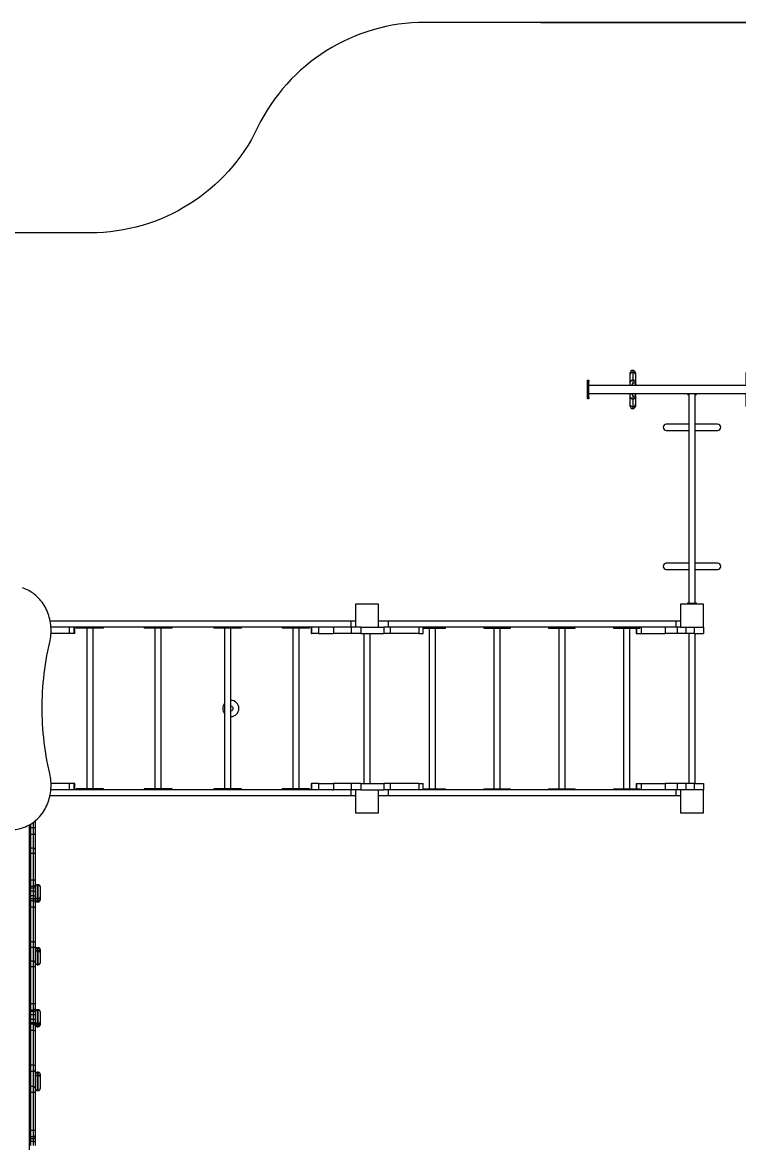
# Model space of a CAD drawing. Header units: millimetres. Extents: x -5586 to 6141, y -6299 to 6900.
# Drawn here: x 275 to 3360, y 2072 to 6900 of the extents above; entities that cross this region are included whole.
import ezdxf

# ---------------------------------------------------------------- set-up
doc = ezdxf.new("R2010")
doc.units = ezdxf.units.MM
for name, color, linetype in [('DIKOM_ЗОНА', 80, 'Continuous'), ('DIKOM_ОБЪЕКТ', 7, 'Continuous'), ('DIKOM_РАЗМЕР_ЗОНА', 7, 'Continuous'), ('DIKOM_РАЗМЕР_ОБЪЕКТА', 7, 'Continuous')]:
    doc.layers.add(name, color=color, linetype=linetype)
doc.styles.add('style1', font='arial.ttf', dxfattribs={"width": 0.8})
doc.dimstyles.new('1-50', dxfattribs={"dimtxt": 300, "dimasz": 200, "dimexe": 100, "dimexo": 0, "dimgap": 100, "dimtad": 1, "dimtxsty": 'style1', "dimcen": 200, "dimclrd": 7, "dimclre": 7, "dimclrt": 7, "dimadec": 1, "dimazin": 2, "dimtfac": 1, "dimtmove": 0, "dimatfit": 2, "dimfxl": 0, "dimlwd": 25, "dimlwe": 18, "dimarcsym": 0})

# ---------------------------------------------------------------- blocks, each defined once
blk = doc.blocks.new('A$C562a26a0')
at = {"color": 7, "linetype": 'Continuous', "lineweight": 15}
for p, q in [((184, 146.8), (184, 154)), ((184, 113.3), (184, 146.8)), ((195, 165), (195, 156.8)), ((195, 156.8), (195, 123.3)), ((206, 154), (206, 146.8)), ((206, 146.8), (206, 113.3)), ((684, 146.8), (684, 154)), ((684, 113.3), (684, 146.8)), ((695, 165), (695, 156.8)), ((695, 156.8), (695, 123.3)), ((706, 154), (706, 146.8)), ((706, 146.8), (706, 113.3)), ((0, 122.5), (6, 122.5)), ((0, 117.5), (0, 122.5)), ((6, 117.5), (0, 117.5)), ((0, 47.5), (0, 117.5)), ((6, 122.5), (6, 117.5)), ((6, 47.5), (6, 117.5)), ((894, 99.3), (6, 99.3)), ((184, 99.3), (184, 113.3)), ((191.6, 101.5), (189.4, 101.5)), ((189.4, 101.5), (189.4, 99.3)), ((191.6, 101.5), (191.6, 99.3)), ((192, 102.5), (196, 102.5)), ((192, 99.3), (192, 102.5)), ((195, 123.3), (195, 108.7)), ((196, 99.3), (196, 102.5)), ((204, 102.5), (208, 102.5)), ((204, 99.3), (204, 102.5)), ((206, 113.3), (206, 107.8)), ((208, 99.3), (208, 102.5)), ((210.6, 101.5), (208.4, 101.5)), ((208.4, 101.5), (208.4, 99.3)), ((210.6, 101.5), (210.6, 99.3)), ((684, 99.3), (684, 113.3)), ((691.6, 101.5), (689.4, 101.5)), ((689.4, 101.5), (689.4, 99.3)), ((691.6, 101.5), (691.6, 99.3)), ((692, 102.5), (696, 102.5)), ((692, 99.3), (692, 102.5)), ((695, 123.3), (695, 108.7)), ((696, 99.3), (696, 102.5)), ((704, 102.5), (708, 102.5)), ((704, 99.3), (704, 102.5)), ((706, 113.3), (706, 107.8)), ((708, 99.3), (708, 102.5)), ((710.6, 101.5), (708.4, 101.5)), ((708.4, 101.5), (708.4, 99.3)), ((710.6, 101.5), (710.6, 99.3)), ((894, 122.5), (900, 122.5)), ((894, 117.5), (894, 122.5)), ((900, 117.5), (894, 117.5)), ((894, 47.5), (894, 117.5)), ((900, 122.5), (900, 117.5)), ((900, 47.5), (900, 117.5)), ((6, 65.8), (894, 65.8)), ((184, 51.7), (184, 65.8)), ((184, 18.2), (184, 51.7)), ((189.4, 65.8), (189.4, 63.5)), ((189.4, 63.5), (191.6, 63.5)), ((191.6, 65.8), (191.6, 63.5)), ((192, 62.5), (192, 65.8)), ((192, 62.5), (196, 62.5)), ((195, 56.3), (195, 41.7)), ((196, 62.5), (196, 65.8)), ((204, 62.5), (204, 65.8)), ((204, 62.5), (208, 62.5)), ((206, 57.2), (206, 51.7)), ((206, 51.7), (206, 18.2)), ((208, 62.5), (208, 65.8)), ((208.4, 65.8), (208.4, 63.5)), ((208.4, 63.5), (210.6, 63.5)), ((210.6, 65.8), (210.6, 63.5)), ((684, 51.7), (684, 65.8)), ((684, 18.2), (684, 51.7)), ((689.4, 65.8), (689.4, 63.5)), ((689.4, 63.5), (691.6, 63.5)), ((691.6, 65.8), (691.6, 63.5)), ((692, 62.5), (692, 65.8)), ((692, 62.5), (696, 62.5)), ((695, 56.3), (695, 41.7)), ((696, 62.5), (696, 65.8)), ((704, 62.5), (704, 65.8)), ((704, 62.5), (708, 62.5)), ((706, 57.2), (706, 51.7)), ((706, 51.7), (706, 18.2)), ((708, 62.5), (708, 65.8)), ((708.4, 65.8), (708.4, 63.5)), ((708.4, 63.5), (710.6, 63.5)), ((710.6, 65.8), (710.6, 63.5)), ((0, 47.5), (6, 47.5)), ((0, 42.5), (0, 47.5)), ((6, 42.5), (0, 42.5)), ((6, 47.5), (6, 42.5)), ((184, 11), (184, 18.2)), ((195, 41.7), (195, 8.2)), ((195, 8.2), (195, 0)), ((206, 18.2), (206, 11)), ((684, 11), (684, 18.2)), ((695, 41.7), (695, 8.2)), ((695, 8.2), (695, 0)), ((706, 18.2), (706, 11)), ((894, 47.5), (900, 47.5)), ((894, 42.5), (894, 47.5)), ((900, 42.5), (894, 42.5)), ((900, 47.5), (900, 42.5))]:
    blk.add_line(p, q, dxfattribs=at)
at = {"color": 7, "linetype": 'Continuous', "lineweight": 15, "flags": 128}
for points in [[(191.9, 99.3), (191.8, 99.8), (191.6, 101.4)], [(208.4, 101.4), (208.2, 99.8), (208.1, 99.3)], [(691.9, 99.3), (691.8, 99.8), (691.6, 101.4)], [(708.4, 101.4), (708.2, 99.8), (708.1, 99.3)], [(191.6, 63.6), (191.8, 65.2), (191.9, 65.8)], [(208.1, 65.8), (208.2, 65.2), (208.4, 63.6)], [(691.6, 63.6), (691.8, 65.2), (691.9, 65.8)], [(708.1, 65.8), (708.2, 65.2), (708.4, 63.6)]]:
    blk.add_lwpolyline(points, dxfattribs=at)
at = {"color": 7, "linetype": 'Continuous', "lineweight": 15}
for centre, radius, start, end in [((195, 154), 11, 90, 180), ((195, 154), 11, 0, 90), ((695, 154), 11, 90, 180), ((695, 154), 11, 0, 90), ((194.5, 112.8), 10.5, 87.3247, 177.0478), ((200, 88.1), 17.5, 116.889, 140.2409), ((200, 102.5), 8, 0, 180), ((195.5, 112.8), 10.5, 2.9521, 92.6753), ((200, 88.1), 17.5, 39.7591, 63.111), ((694.5, 112.8), 10.5, 87.3247, 177.0478), ((700, 88.1), 17.5, 116.889, 140.2409), ((700, 102.5), 8, 0, 180), ((695.5, 112.8), 10.5, 2.9522, 92.6753), ((700, 88.1), 17.5, 39.7591, 63.111), ((194.5, 52.2), 10.5, 182.9522, 272.6753), ((200, 62.5), 8, 180, 0), ((195.5, 52.2), 10.5, 267.3247, 357.0479), ((694.5, 52.2), 10.5, 182.9522, 272.6754), ((700, 62.5), 8, 180, 0), ((695.5, 52.2), 10.5, 267.3247, 357.0478), ((195, 11), 11, 180, 270), ((195, 11), 11, 270, 0), ((695, 11), 11, 180, 270), ((695, 11), 11, 270, 0)]:
    blk.add_arc(centre, radius, start, end, dxfattribs=at)
for points, knots in [([(195, 156.8), (193.8, 156.7), (191.3, 156.4), (188, 154.7), (185.5, 152.2), (184.2, 149.5), (184, 147.6), (184, 146.9), (184, 146.8)], [0, 0, 0, 0, 0.214676, 0.429349, 0.644027, 0.858709, 0.990153, 1, 1, 1, 1]), ([(195, 156.8), (196.2, 156.7), (198.7, 156.4), (202, 154.7), (204.5, 152.2), (205.8, 149.5), (206, 147.6), (206, 146.9), (206, 146.8)], [0, 0, 0, 0, 0.214674, 0.429349, 0.644027, 0.858709, 0.990153, 1, 1, 1, 1]), ([(695, 156.8), (693.8, 156.7), (691.3, 156.4), (688, 154.7), (685.5, 152.2), (684.2, 149.5), (684, 147.6), (684, 146.9), (684, 146.8)], [0, 0, 0, 0, 0.214675, 0.429349, 0.644027, 0.858709, 0.990153, 1, 1, 1, 1]), ([(695, 156.8), (696.2, 156.7), (698.7, 156.4), (702, 154.7), (704.5, 152.2), (705.8, 149.5), (706, 147.6), (706, 146.9), (706, 146.8)], [0, 0, 0, 0, 0.214674, 0.429349, 0.644027, 0.858709, 0.990153, 1, 1, 1, 1]), ([(195, 8.2), (193.8, 8.3), (191.3, 8.6), (188, 10.3), (185.5, 12.8), (184.2, 15.5), (184, 17.4), (184, 18.1), (184, 18.2)], [0, 0, 0, 0, 0.214676, 0.429349, 0.644027, 0.858709, 0.990153, 1, 1, 1, 1]), ([(195, 8.2), (196.2, 8.3), (198.7, 8.6), (202, 10.3), (204.5, 12.8), (205.8, 15.5), (206, 17.4), (206, 18.1), (206, 18.2)], [0, 0, 0, 0, 0.214674, 0.429349, 0.644027, 0.858709, 0.990153, 1, 1, 1, 1]), ([(695, 8.2), (693.8, 8.3), (691.3, 8.6), (688, 10.3), (685.5, 12.8), (684.2, 15.5), (684, 17.4), (684, 18.1), (684, 18.2)], [0, 0, 0, 0, 0.214675, 0.429349, 0.644027, 0.858709, 0.990153, 1, 1, 1, 1]), ([(695, 8.2), (696.2, 8.3), (698.7, 8.6), (702, 10.3), (704.5, 12.8), (705.8, 15.5), (706, 17.4), (706, 18.1), (706, 18.2)], [0, 0, 0, 0, 0.214674, 0.429349, 0.644027, 0.858709, 0.990153, 1, 1, 1, 1])]:
    blk.add_open_spline(points, degree=3, knots=knots, dxfattribs=at)
blk = doc.blocks.new('*D11')
at = {"layer": 'Defpoints', "color": 0, "transparency": 16777216}
for p in [(3404.2, 5400.3), (172.9, -3239), (4643.4, -3239)]:
    blk.add_point(p, dxfattribs=at)
at = {"layer": 'DIKOM_РАЗМЕР_ОБЪЕКТА', "color": 7, "lineweight": 18, "transparency": 16777216}
for p, q in [((3404.2, 5400.3), (4743.4, 5400.3)), ((172.9, -3239), (4743.4, -3239))]:
    blk.add_line(p, q, dxfattribs=at)
at = {"layer": 'DIKOM_РАЗМЕР_ОБЪЕКТА', "color": 7, "lineweight": 25, "transparency": 16777216}
blk.add_line((4643.4, 5200.3), (4643.4, -3039), dxfattribs=at)
at = {"layer": 'DIKOM_РАЗМЕР_ОБЪЕКТА', "color": 7, "transparency": 16777216}
for points in [[(4610.1, 5200.3), (4676.7, 5200.3), (4643.4, 5400.3)], [(4610.1, -3039), (4676.7, -3039), (4643.4, -3239)]]:
    blk.add_solid(points, dxfattribs=at)
at = {"layer": 'DIKOM_РАЗМЕР_ОБЪЕКТА', "color": 7, "transparency": 16777216, "insert": (4390.2, 1623.5), "char_height": 300, "attachment_point": 5, "rotation": 90, "style": 'style1'}
blk.add_mtext('8700', dxfattribs=at)
blk = doc.blocks.new('*D12')
at = {"layer": 'Defpoints', "color": 0, "transparency": 16777216}
for p in [(2508.4, 6900.3), (86.4, -5236.5), (6041.4, -5236.5)]:
    blk.add_point(p, dxfattribs=at)
at = {"layer": 'DIKOM_РАЗМЕР_ЗОНА', "color": 7, "lineweight": 18, "transparency": 16777216}
for p, q in [((2508.4, 6900.3), (6141.4, 6900.3)), ((86.4, -5236.5), (6141.4, -5236.5))]:
    blk.add_line(p, q, dxfattribs=at)
at = {"layer": 'DIKOM_РАЗМЕР_ЗОНА', "color": 7, "lineweight": 25, "transparency": 16777216}
blk.add_line((6041.4, 6700.3), (6041.4, -5036.5), dxfattribs=at)
at = {"layer": 'DIKOM_РАЗМЕР_ЗОНА', "color": 7, "transparency": 16777216}
for points in [[(6008.1, 6700.3), (6074.7, 6700.3), (6041.4, 6900.3)], [(6008.1, -5036.5), (6074.7, -5036.5), (6041.4, -5236.5)]]:
    blk.add_solid(points, dxfattribs=at)
at = {"layer": 'DIKOM_РАЗМЕР_ЗОНА', "color": 7, "transparency": 16777216, "insert": (5788.2, 1525.5), "char_height": 300, "attachment_point": 5, "rotation": 90, "style": 'style1'}
blk.add_mtext('12200', dxfattribs=at)

msp = doc.modelspace()

# ---------------------------------------------------------------- linework, layer by layer
at = {"layer": 'DIKOM_ЗОНА', "color": 3, "lineweight": 15}
msp.add_lwpolyline([(-1507.606, 5725.772, 0.34748689), (-3014.765, 4635.28, -0.30132962), (-4271.877, 3555.045, 0.37819668), (-5585.587, 2066.658), (-5585.587, -2578.283, 0.41421356), (-4085.587, -4078.283), (-2773.81, -4078.283, -0.29199281), (-1866.695, -4657.4, 0.29199281), (-959.58, -5236.518), (868.19, -5236.518, 0.29199281), (1775.305, -4657.4, -0.29199281), (2682.42, -4078.283), (3832.576, -4078.283, 0.41421356), (5332.576, -2578.283), (5332.576, 1562.912, 0.1282909), (5205.137, 2051.417, -0.1282909), (5103.186, 2442.221), (5103.186, 5900.261, 0.41421356), (4103.186, 6900.261), (2009.186, 6900.261, 0.28831885), (1288.124, 6446.773, -0.28831885), (567.062, 5993.284), (-630.734, 5993.284, 0.15292803), (-1201.147, 5814.641, -0.16382398)], format="xyb", close=True, dxfattribs=at)
at = {"layer": 'DIKOM_ОБЪЕКТ', "color": 7, "linetype": 'Continuous', "lineweight": 15}
for p, q in [((3139.186, 5301.011), (3139.186, 5297.011)), ((3139.186, 5297.011), (3144.186, 5297.011)), ((3144.186, 5297.011), (3144.186, 5301.011)), ((3145.686, 5297.011), (3145.686, 4397.011)), ((3172.686, 4397.011), (3172.686, 5297.011)), ((3174.186, 5301.011), (3174.186, 5297.011)), ((3174.186, 5297.011), (3179.186, 5297.011)), ((3179.186, 5297.011), (3179.186, 5301.011)), ((3145.686, 5168.745), (3048.686, 5168.745)), ((3269.686, 5168.745), (3172.686, 5168.745)), ((3048.686, 5141.745), (3145.686, 5141.745)), ((3172.686, 5141.745), (3269.686, 5141.745)), ((3145.686, 4568.745), (3048.686, 4568.745)), ((3048.686, 4541.745), (3145.686, 4541.745)), ((3269.686, 4568.745), (3172.686, 4568.745)), ((3172.686, 4541.745), (3269.686, 4541.745)), ((3139.186, 4397.011), (3139.186, 4393.011)), ((3144.186, 4397.011), (3139.186, 4397.011)), ((3144.186, 4393.011), (3144.186, 4397.011)), ((3144.186, 4397.011), (3174.186, 4397.011)), ((3174.186, 4397.011), (3174.186, 4393.011)), ((3179.186, 4397.011), (3174.186, 4397.011)), ((3179.186, 4393.011), (3179.186, 4397.011)), ((1709.186, 4393.011), (1709.186, 4293.011)), ((1809.186, 4393.011), (1709.186, 4393.011)), ((1809.186, 4293.011), (1809.186, 4393.011)), ((3109.186, 4393.011), (3109.186, 4293.011)), ((3209.186, 4393.011), (3109.186, 4393.011)), ((3209.186, 4293.011), (3209.186, 4393.011)), ((1691.029, 4320.011), (394.215, 4320.011)), ((1691.029, 4293.011), (1691.029, 4320.011)), ((1709.186, 4320.011), (1691.029, 4320.011)), ((1850.178, 4320.011), (1809.186, 4320.011)), ((1850.178, 4320.011), (1850.178, 4293.011)), ((3090.178, 4320.011), (1850.178, 4320.011)), ((3090.178, 4320.011), (3090.178, 4293.011)), ((3109.175, 4320.011), (3090.178, 4320.011)), ((3109.175, 4320.011), (3109.175, 4293.011)), ((1608.565, 4293.011), (397.732, 4293.011)), ((478.171, 4266.011), (397.879, 4266.011)), ((478.171, 4266.011), (478.171, 4293.011)), ((497.788, 4266.011), (478.171, 4266.011)), ((497.788, 4266.011), (497.788, 4293.011)), ((500.097, 4266.011), (497.788, 4266.011)), ((500.097, 4266.011), (500.097, 4293.011)), ((506.836, 4293.011), (506.836, 4289.011)), ((521.675, 4289.011), (506.836, 4289.011)), ((521.675, 4289.011), (521.675, 4293.011)), ((598.965, 4289.011), (521.675, 4289.011)), ((551.981, 4289.011), (551.981, 3597.011)), ((578.981, 3597.011), (578.981, 4289.011)), ((598.965, 4289.011), (598.965, 4293.011)), ((624.126, 4289.011), (598.965, 4289.011)), ((624.126, 4289.011), (624.126, 4293.011)), ((799.388, 4293.011), (799.388, 4289.011)), ((817.812, 4289.011), (799.388, 4289.011)), ((817.812, 4289.011), (817.812, 4293.011)), ((897.563, 4289.011), (817.812, 4289.011)), ((845.764, 4289.011), (845.764, 3597.011)), ((872.764, 3597.011), (872.764, 4289.011)), ((897.563, 4289.011), (897.563, 4293.011)), ((919.139, 4289.011), (897.563, 4289.011)), ((919.139, 4289.011), (919.139, 4293.011)), ((1099.135, 4293.011), (1099.135, 4289.011)), ((1120.711, 4289.011), (1099.135, 4289.011)), ((1120.711, 4289.011), (1120.711, 4293.011)), ((1200.463, 4289.011), (1120.711, 4289.011)), ((1145.51, 4289.011), (1145.51, 3597.011)), ((1172.511, 3597.011), (1172.511, 4289.011)), ((1200.463, 4289.011), (1200.463, 4293.011)), ((1218.886, 4289.011), (1200.463, 4289.011)), ((1218.886, 4289.011), (1218.886, 4293.011)), ((1394.148, 4293.011), (1394.148, 4289.011)), ((1419.309, 4289.011), (1394.148, 4289.011)), ((1419.309, 4289.011), (1419.309, 4293.011)), ((1496.6, 4289.011), (1419.309, 4289.011)), ((1439.294, 4289.011), (1439.294, 3597.011)), ((1466.294, 3597.011), (1466.294, 4289.011)), ((1496.6, 4289.011), (1496.6, 4293.011)), ((1511.439, 4289.011), (1496.6, 4289.011)), ((1511.439, 4289.011), (1511.439, 4293.011)), ((1518.171, 4293.011), (1518.171, 4266.011)), ((1518.171, 4266.011), (1520.262, 4266.011)), ((1520.262, 4293.011), (1520.262, 4266.011)), ((1549.601, 4266.011), (1520.262, 4266.011)), ((1549.601, 4293.011), (1549.601, 4266.011)), ((1549.601, 4266.011), (1614.454, 4266.011)), ((1608.565, 4293.011), (1614.454, 4293.011)), ((1614.454, 4293.011), (1614.454, 4266.011)), ((1640.435, 4293.011), (1614.454, 4293.011)), ((1691.139, 4266.011), (1614.454, 4266.011)), ((1644.82, 4293.011), (1640.435, 4293.011)), ((1691.139, 4293.011), (1644.82, 4293.011)), ((1691.139, 4293.011), (1691.139, 4266.011)), ((1732.312, 4293.011), (1691.139, 4293.011)), ((1732.312, 4266.011), (1691.139, 4266.011)), ((1732.312, 4293.011), (1732.312, 4266.011)), ((1732.312, 4293.011), (1832.297, 4293.011)), ((1732.312, 4266.011), (1832.297, 4266.011)), ((1745.686, 4266.011), (1745.686, 3620.011)), ((1772.686, 3620.011), (1772.686, 4266.011)), ((1832.297, 4293.011), (1832.297, 4266.011)), ((1859.654, 4293.011), (1832.297, 4293.011)), ((1859.654, 4266.011), (1832.297, 4266.011)), ((3090.178, 4293.011), (1859.654, 4293.011)), ((1859.654, 4293.011), (1859.654, 4266.011)), ((1982.701, 4293.011), (1859.654, 4293.011)), ((1982.701, 4266.011), (1859.654, 4266.011)), ((1982.701, 4293.011), (1982.701, 4266.011)), ((1982.701, 4266.011), (2001.698, 4266.011)), ((2001.698, 4266.011), (2001.698, 4293.011)), ((2001.698, 4289.011), (2010.585, 4289.011)), ((2010.585, 4293.011), (2010.585, 4289.011)), ((2010.585, 4289.011), (2085.01, 4289.011)), ((2026.963, 4289.011), (2026.963, 3597.011)), ((2053.963, 3597.011), (2053.963, 4289.011)), ((2085.01, 4293.011), (2085.01, 4289.011)), ((2085.01, 4289.011), (2097.676, 4289.011)), ((2097.676, 4289.011), (2097.676, 4293.011)), ((2262.347, 4293.011), (2262.347, 4289.011)), ((2262.347, 4289.011), (2289.681, 4289.011)), ((2289.681, 4293.011), (2289.681, 4289.011)), ((2289.681, 4289.011), (2364.107, 4289.011)), ((2306.06, 4289.011), (2306.06, 3597.011)), ((2333.06, 3597.011), (2333.06, 4289.011)), ((2364.107, 4293.011), (2364.107, 4289.011)), ((2364.107, 4289.011), (2376.772, 4289.011)), ((2376.772, 4289.011), (2376.772, 4293.011)), ((2541.443, 4293.011), (2541.443, 4289.011)), ((2541.443, 4289.011), (2568.778, 4289.011)), ((2568.778, 4293.011), (2568.778, 4289.011)), ((2568.778, 4289.011), (2643.204, 4289.011)), ((2585.156, 4289.011), (2585.156, 3597.011)), ((2612.156, 3597.011), (2612.156, 4289.011)), ((2643.204, 4293.011), (2643.204, 4289.011)), ((2643.204, 4289.011), (2655.869, 4289.011)), ((2655.869, 4289.011), (2655.869, 4293.011)), ((2820.54, 4293.011), (2820.54, 4289.011)), ((2820.54, 4289.011), (2847.875, 4289.011)), ((2847.875, 4293.011), (2847.875, 4289.011)), ((2847.875, 4289.011), (2922.301, 4289.011)), ((2864.253, 4289.011), (2864.253, 3597.011)), ((2891.253, 3597.011), (2891.253, 4289.011)), ((2918.155, 4289.011), (2918.155, 4266.011)), ((2918.155, 4266.011), (2920.465, 4266.011)), ((2920.465, 4289.011), (2920.465, 4266.011)), ((2920.465, 4266.011), (2940.082, 4266.011)), ((2922.301, 4293.011), (2922.301, 4289.011)), ((2922.301, 4289.011), (2934.966, 4289.011)), ((2934.966, 4289.011), (2934.966, 4293.011)), ((2940.082, 4293.011), (2940.082, 4266.011)), ((2940.082, 4266.011), (3043.262, 4266.011)), ((3043.262, 4293.011), (3043.262, 4266.011)), ((3095.605, 4293.011), (3043.262, 4293.011)), ((3095.605, 4266.011), (3043.262, 4266.011)), ((3095.605, 4293.011), (3095.605, 4266.011)), ((3109.186, 4293.011), (3095.605, 4293.011)), ((3132.279, 4266.011), (3095.605, 4266.011)), ((3109.186, 4293.011), (3209.186, 4293.011)), ((3132.279, 4293.011), (3132.279, 4266.011)), ((3169.176, 4266.011), (3132.279, 4266.011)), ((3145.686, 4266.011), (3145.686, 3620.011)), ((3169.176, 4293.011), (3169.176, 4266.011)), ((3169.176, 4266.011), (3209.176, 4266.011)), ((3172.686, 3620.011), (3172.686, 4266.011)), ((3209.176, 4293.011), (3209.176, 4266.011)), ((1608.565, 3593.011), (397.342, 3593.011)), ((478.171, 3620.011), (398.101, 3620.011)), ((478.171, 3593.011), (478.171, 3620.011)), ((497.788, 3620.011), (478.171, 3620.011)), ((497.788, 3593.011), (497.788, 3620.011)), ((500.097, 3620.011), (497.788, 3620.011)), ((500.097, 3593.011), (500.097, 3620.011)), ((506.836, 3597.011), (506.836, 3593.011)), ((521.675, 3597.011), (506.836, 3597.011)), ((521.675, 3593.011), (521.675, 3597.011)), ((598.965, 3597.011), (521.675, 3597.011)), ((598.965, 3593.011), (598.965, 3597.011)), ((624.126, 3597.011), (598.965, 3597.011)), ((624.126, 3593.011), (624.126, 3597.011)), ((799.388, 3597.011), (799.388, 3593.011)), ((817.812, 3597.011), (799.388, 3597.011)), ((817.812, 3593.011), (817.812, 3597.011)), ((897.563, 3597.011), (817.812, 3597.011)), ((897.563, 3593.011), (897.563, 3597.011)), ((919.139, 3597.011), (897.563, 3597.011)), ((919.139, 3593.011), (919.139, 3597.011)), ((1099.135, 3597.011), (1099.135, 3593.011)), ((1120.711, 3597.011), (1099.135, 3597.011)), ((1120.711, 3593.011), (1120.711, 3597.011)), ((1200.463, 3597.011), (1120.711, 3597.011)), ((1200.463, 3593.011), (1200.463, 3597.011)), ((1218.886, 3597.011), (1200.463, 3597.011)), ((1218.886, 3593.011), (1218.886, 3597.011)), ((1394.148, 3597.011), (1394.148, 3593.011)), ((1419.309, 3597.011), (1394.148, 3597.011)), ((1419.309, 3593.011), (1419.309, 3597.011)), ((1496.6, 3597.011), (1419.309, 3597.011)), ((1496.6, 3593.011), (1496.6, 3597.011)), ((1511.439, 3597.011), (1496.6, 3597.011)), ((1511.439, 3593.011), (1511.439, 3597.011)), ((1518.171, 3620.011), (1518.171, 3593.011)), ((1518.171, 3620.011), (1520.262, 3620.011)), ((1520.262, 3620.011), (1520.262, 3593.011)), ((1549.601, 3620.011), (1520.262, 3620.011)), ((1549.601, 3620.011), (1549.601, 3593.011)), ((1549.601, 3620.011), (1614.454, 3620.011)), ((1608.565, 3593.011), (1614.454, 3593.011)), ((1614.454, 3620.011), (1614.454, 3593.011)), ((1691.139, 3620.011), (1614.454, 3620.011)), ((1640.435, 3593.011), (1614.454, 3593.011)), ((1644.82, 3593.011), (1640.435, 3593.011)), ((1691.139, 3593.011), (1644.82, 3593.011)), ((1691.029, 3566.011), (1691.029, 3593.011)), ((1691.139, 3620.011), (1691.139, 3593.011)), ((1732.312, 3620.011), (1691.139, 3620.011)), ((1732.312, 3593.011), (1691.139, 3593.011)), ((1709.186, 3593.011), (1709.186, 3493.011)), ((1732.312, 3620.011), (1732.312, 3593.011)), ((1732.312, 3620.011), (1832.297, 3620.011)), ((1732.312, 3593.011), (1832.297, 3593.011)), ((1809.186, 3493.011), (1809.186, 3593.011)), ((1832.297, 3620.011), (1832.297, 3593.011)), ((1859.654, 3620.011), (1832.297, 3620.011)), ((1859.654, 3593.011), (1832.297, 3593.011)), ((1850.178, 3593.011), (1850.178, 3566.011)), ((1859.654, 3620.011), (1859.654, 3593.011)), ((1982.701, 3620.011), (1859.654, 3620.011)), ((3090.178, 3593.011), (1859.654, 3593.011)), ((1982.701, 3593.011), (1859.654, 3593.011)), ((1982.701, 3620.011), (1982.701, 3593.011)), ((1982.701, 3620.011), (2001.698, 3620.011)), ((2001.698, 3593.011), (2001.698, 3620.011)), ((2001.698, 3597.011), (2010.585, 3597.011)), ((2010.585, 3597.011), (2010.585, 3593.011)), ((2010.585, 3597.011), (2085.01, 3597.011)), ((2085.01, 3597.011), (2085.01, 3593.011)), ((2085.01, 3597.011), (2097.676, 3597.011)), ((2097.676, 3593.011), (2097.676, 3597.011)), ((2262.347, 3597.011), (2262.347, 3593.011)), ((2262.347, 3597.011), (2289.681, 3597.011)), ((2289.681, 3597.011), (2289.681, 3593.011)), ((2289.681, 3597.011), (2364.107, 3597.011)), ((2364.107, 3597.011), (2364.107, 3593.011)), ((2364.107, 3597.011), (2376.772, 3597.011)), ((2376.772, 3593.011), (2376.772, 3597.011)), ((2541.443, 3597.011), (2541.443, 3593.011)), ((2541.443, 3597.011), (2568.778, 3597.011)), ((2568.778, 3597.011), (2568.778, 3593.011)), ((2568.778, 3597.011), (2643.204, 3597.011)), ((2643.204, 3597.011), (2643.204, 3593.011)), ((2643.204, 3597.011), (2655.869, 3597.011)), ((2655.869, 3593.011), (2655.869, 3597.011)), ((2820.54, 3597.011), (2820.54, 3593.011)), ((2820.54, 3597.011), (2847.875, 3597.011)), ((2847.875, 3597.011), (2847.875, 3593.011)), ((2847.875, 3597.011), (2922.301, 3597.011)), ((2918.155, 3620.011), (2918.155, 3597.011)), ((2918.155, 3620.011), (2920.465, 3620.011)), ((2920.465, 3620.011), (2940.082, 3620.011)), ((2920.465, 3620.011), (2920.465, 3597.011)), ((2922.301, 3597.011), (2922.301, 3593.011)), ((2922.301, 3597.011), (2934.966, 3597.011)), ((2934.966, 3593.011), (2934.966, 3597.011)), ((2940.082, 3620.011), (2940.082, 3593.011)), ((2940.082, 3620.011), (3043.262, 3620.011)), ((3043.262, 3620.011), (3043.262, 3593.011)), ((3095.605, 3620.011), (3043.262, 3620.011)), ((3095.605, 3593.011), (3043.262, 3593.011)), ((3090.178, 3593.011), (3090.178, 3566.011)), ((3095.605, 3620.011), (3095.605, 3593.011)), ((3132.279, 3620.011), (3095.605, 3620.011)), ((3109.186, 3593.011), (3095.605, 3593.011)), ((3109.175, 3593.011), (3109.175, 3566.011)), ((3209.186, 3593.011), (3109.186, 3593.011)), ((3109.186, 3593.011), (3109.186, 3493.011)), ((3132.279, 3620.011), (3132.279, 3593.011)), ((3169.176, 3620.011), (3132.279, 3620.011)), ((3169.176, 3620.011), (3169.176, 3593.011)), ((3169.176, 3620.011), (3209.176, 3620.011)), ((3209.176, 3620.011), (3209.176, 3593.011)), ((3209.186, 3493.011), (3209.186, 3593.011)), ((1691.029, 3566.011), (393.188, 3566.011)), ((1709.186, 3566.011), (1691.029, 3566.011)), ((1850.178, 3566.011), (1809.186, 3566.011)), ((3090.178, 3566.011), (1850.178, 3566.011)), ((3109.175, 3566.011), (3090.178, 3566.011)), ((1709.186, 3493.011), (1809.186, 3493.011)), ((3109.186, 3493.011), (3209.186, 3493.011)), ((304.186, 3440.987), (304.186, 1998.011)), ((309.186, 3443.845), (309.186, 3428.164)), ((322.186, 3428.164), (322.186, 3452.487)), ((330.186, 3458.77), (330.186, 3427.549)), ((322.186, 3428.164), (309.186, 3428.164)), ((309.186, 3428.164), (309.186, 3399.714)), ((322.186, 3399.714), (309.186, 3399.714)), ((309.186, 3399.714), (309.186, 3340.409)), ((322.186, 3399.714), (322.186, 3428.164)), ((322.186, 3340.409), (322.186, 3399.714)), ((330.186, 3427.549), (330.186, 3406.685)), ((330.186, 3406.685), (330.186, 3333.825)), ((322.186, 3340.409), (309.186, 3340.409)), ((309.186, 3340.409), (309.186, 3317.222)), ((322.186, 3317.222), (322.186, 3340.409)), ((330.186, 3333.825), (330.186, 3316.822)), ((322.186, 3317.222), (309.186, 3317.222)), ((309.186, 3317.222), (309.186, 3203.408)), ((322.186, 3203.408), (322.186, 3317.222)), ((330.186, 3316.822), (330.186, 3203.007)), ((322.186, 3203.408), (309.186, 3203.408)), ((309.186, 3203.408), (309.186, 3175.591)), ((322.186, 3175.591), (322.186, 3203.408)), ((330.186, 3203.007), (330.186, 3182.608)), ((322.186, 3175.591), (309.186, 3175.591)), ((309.186, 3175.591), (309.186, 3168.504)), ((322.186, 3168.504), (309.186, 3168.504)), ((309.186, 3168.504), (309.186, 3155.571)), ((322.186, 3155.571), (309.186, 3155.571)), ((309.186, 3155.571), (309.186, 3135.967)), ((322.186, 3168.504), (322.186, 3175.591)), ((322.186, 3155.571), (322.186, 3168.504)), ((322.186, 3135.967), (322.186, 3155.571)), ((330.186, 3182.608), (330.186, 3173.901)), ((330.186, 3173.901), (330.186, 3155.794)), ((330.186, 3155.794), (330.186, 3136.191)), ((343.186, 3182.938), (338.186, 3182.938)), ((338.186, 3182.938), (338.186, 3181.846)), ((343.186, 3181.889), (338.186, 3181.889)), ((338.186, 3181.889), (338.186, 3122.907)), ((343.186, 3181.846), (343.186, 3182.938)), ((343.186, 3122.907), (343.186, 3181.889)), ((351.186, 3174.938), (351.186, 3174.137)), ((351.186, 3174.137), (351.186, 3173.889)), ((351.186, 3173.889), (351.186, 3130.902)), ((322.186, 3135.967), (309.186, 3135.967)), ((309.186, 3135.967), (309.186, 3122.762)), ((322.186, 3122.762), (309.186, 3122.762)), ((309.186, 3122.762), (309.186, 3114.023)), ((322.186, 3114.023), (309.186, 3114.023)), ((309.186, 3114.023), (309.186, 3086.706)), ((322.186, 3122.762), (322.186, 3135.967)), ((322.186, 3114.023), (322.186, 3122.762)), ((322.186, 3086.706), (322.186, 3114.023)), ((330.186, 3136.191), (330.186, 3117.703)), ((330.186, 3117.703), (330.186, 3106.967)), ((330.186, 3106.967), (330.186, 3086.935)), ((338.186, 3122.907), (343.186, 3122.907)), ((338.186, 3122.907), (338.186, 3112.46)), ((338.186, 3112.46), (343.186, 3112.46)), ((338.186, 3112.46), (338.186, 3112.441)), ((338.186, 3112.441), (343.186, 3112.441)), ((338.186, 3112.441), (338.186, 3112.014)), ((338.186, 3112.014), (343.186, 3112.014)), ((338.186, 3112.014), (338.186, 3110.81)), ((338.186, 3110.81), (343.186, 3110.81)), ((338.186, 3110.81), (338.186, 3109.645)), ((338.186, 3109.645), (343.186, 3109.645)), ((338.186, 3109.645), (338.186, 3109.625)), ((338.186, 3109.625), (343.186, 3109.625)), ((343.186, 3112.46), (343.186, 3122.907)), ((343.186, 3112.441), (343.186, 3112.46)), ((343.186, 3112.014), (343.186, 3112.441)), ((343.186, 3110.81), (343.186, 3112.014)), ((343.186, 3109.645), (343.186, 3110.81)), ((343.186, 3109.625), (343.186, 3109.645)), ((351.186, 3130.902), (351.186, 3120.455)), ((351.186, 3120.455), (351.186, 3120.441)), ((351.186, 3120.455), (351.186, 3119.688)), ((351.186, 3119.688), (351.186, 3118.805)), ((351.186, 3118.805), (351.186, 3117.641)), ((351.186, 3117.641), (351.186, 3117.625)), ((322.186, 3086.706), (309.186, 3086.706)), ((309.186, 3086.706), (309.186, 2937.327)), ((322.186, 2937.327), (322.186, 3086.706)), ((330.186, 3086.935), (330.186, 2937.556)), ((322.186, 2937.327), (309.186, 2937.327)), ((309.186, 2937.327), (309.186, 2912.879)), ((322.186, 2912.879), (309.186, 2912.879)), ((309.186, 2912.879), (309.186, 2853.828)), ((322.186, 2912.879), (322.186, 2937.327)), ((322.186, 2853.828), (322.186, 2912.879)), ((330.186, 2937.556), (330.186, 2919.628)), ((330.186, 2919.628), (330.186, 2847.079)), ((343.186, 2911.563), (338.186, 2911.563)), ((338.186, 2911.563), (338.186, 2911.543)), ((338.186, 2911.543), (338.186, 2910.378)), ((343.186, 2911.543), (338.186, 2911.543)), ((338.186, 2910.378), (338.186, 2909.175)), ((343.186, 2910.378), (338.186, 2910.378)), ((343.186, 2909.175), (338.186, 2909.175)), ((338.186, 2909.175), (338.186, 2908.747)), ((343.186, 2908.747), (338.186, 2908.747)), ((338.186, 2908.747), (338.186, 2908.729)), ((338.186, 2908.729), (338.186, 2898.281)), ((343.186, 2908.729), (338.186, 2908.729)), ((343.186, 2898.281), (338.186, 2898.281)), ((338.186, 2898.281), (338.186, 2839.299)), ((343.186, 2911.543), (343.186, 2911.563)), ((343.186, 2910.378), (343.186, 2911.543)), ((343.186, 2909.175), (343.186, 2910.378)), ((343.186, 2908.747), (343.186, 2909.175)), ((343.186, 2908.729), (343.186, 2908.747)), ((343.186, 2898.281), (343.186, 2908.729)), ((343.186, 2839.299), (343.186, 2898.281)), ((351.186, 2903.563), (351.186, 2903.548)), ((351.186, 2903.548), (351.186, 2902.383)), ((351.186, 2902.383), (351.186, 2901.501)), ((351.186, 2901.501), (351.186, 2900.747)), ((351.186, 2900.747), (351.186, 2900.734)), ((351.186, 2900.734), (351.186, 2890.286)), ((322.186, 2853.828), (309.186, 2853.828)), ((309.186, 2853.828), (309.186, 2829.332)), ((322.186, 2829.332), (322.186, 2853.828)), ((351.186, 2890.286), (351.186, 2847.299)), ((322.186, 2829.332), (309.186, 2829.332)), ((309.186, 2829.332), (309.186, 2669.956)), ((322.186, 2669.956), (322.186, 2829.332)), ((330.186, 2847.079), (330.186, 2829.115)), ((330.186, 2829.115), (330.186, 2669.739)), ((338.186, 2839.342), (338.186, 2838.25)), ((338.186, 2839.299), (343.186, 2839.299)), ((338.186, 2838.25), (343.186, 2838.25)), ((343.186, 2838.25), (343.186, 2839.342)), ((351.186, 2847.299), (351.186, 2847.051)), ((351.186, 2847.051), (351.186, 2846.25)), ((322.186, 2669.956), (309.186, 2669.956)), ((309.186, 2669.956), (309.186, 2642.902)), ((322.186, 2642.902), (322.186, 2669.956)), ((330.186, 2669.739), (330.186, 2649.9)), ((322.186, 2642.902), (309.186, 2642.902)), ((309.186, 2642.902), (309.186, 2636.561)), ((322.186, 2636.561), (309.186, 2636.561)), ((309.186, 2636.561), (309.186, 2622.69)), ((322.186, 2622.69), (309.186, 2622.69)), ((309.186, 2622.69), (309.186, 2601.885)), ((322.186, 2636.561), (322.186, 2642.902)), ((322.186, 2622.69), (322.186, 2636.561)), ((330.186, 2622.69), (322.186, 2622.69)), ((322.186, 2601.885), (322.186, 2622.69)), ((330.186, 2649.9), (330.186, 2642.109)), ((330.186, 2642.109), (330.186, 2622.69)), ((330.186, 2622.69), (330.186, 2601.885)), ((343.186, 2643.953), (338.186, 2643.953)), ((338.186, 2643.953), (338.186, 2584.958)), ((343.186, 2584.958), (343.186, 2643.953)), ((351.186, 2635.954), (351.186, 2592.957)), ((322.186, 2601.885), (309.186, 2601.885)), ((309.186, 2601.885), (309.186, 2588.014)), ((322.186, 2588.014), (309.186, 2588.014)), ((309.186, 2588.014), (309.186, 2581.68)), ((322.186, 2581.68), (309.186, 2581.68)), ((309.186, 2581.68), (309.186, 2554.64)), ((322.186, 2588.014), (322.186, 2601.885)), ((330.186, 2601.885), (322.186, 2601.885)), ((322.186, 2581.68), (322.186, 2588.014)), ((322.186, 2554.64), (322.186, 2581.68)), ((330.186, 2601.885), (330.186, 2582.466)), ((330.186, 2582.466), (330.186, 2574.684)), ((330.186, 2574.684), (330.186, 2554.855)), ((343.186, 2584.958), (338.186, 2584.958)), ((338.186, 2584.958), (338.186, 2582.619)), ((343.186, 2582.619), (338.186, 2582.619)), ((338.186, 2582.619), (338.186, 2579.421)), ((343.186, 2579.421), (338.186, 2579.421)), ((338.186, 2579.421), (338.186, 2576.532)), ((343.186, 2576.532), (338.186, 2576.532)), ((338.186, 2576.532), (338.186, 2574.985)), ((343.186, 2574.985), (338.186, 2574.985)), ((338.186, 2574.985), (338.186, 2571.327)), ((343.186, 2571.327), (338.186, 2571.327)), ((338.186, 2571.327), (338.186, 2571.322)), ((338.186, 2571.322), (343.186, 2571.322)), ((343.186, 2582.619), (343.186, 2584.958)), ((343.186, 2579.421), (343.186, 2582.619)), ((343.186, 2576.532), (343.186, 2579.421)), ((343.186, 2574.985), (343.186, 2576.532)), ((343.186, 2571.327), (343.186, 2574.985)), ((343.186, 2571.322), (343.186, 2571.327)), ((351.186, 2592.957), (351.186, 2590.617)), ((351.186, 2590.617), (351.186, 2587.008)), ((351.186, 2587.008), (351.186, 2584.118)), ((351.186, 2584.118), (351.186, 2582.984)), ((351.186, 2582.984), (351.186, 2579.326)), ((351.186, 2579.326), (351.186, 2579.322)), ((322.186, 2554.64), (309.186, 2554.64)), ((309.186, 2554.64), (309.186, 2405.45)), ((322.186, 2405.45), (322.186, 2554.64)), ((330.186, 2554.855), (330.186, 2405.665)), ((322.186, 2405.45), (309.186, 2405.45)), ((309.186, 2405.45), (309.186, 2377.994)), ((322.186, 2377.994), (309.186, 2377.994)), ((309.186, 2377.994), (309.186, 2313.012)), ((322.186, 2377.994), (322.186, 2405.45)), ((322.186, 2313.012), (322.186, 2377.994)), ((330.186, 2405.665), (330.186, 2385.53)), ((330.186, 2385.53), (330.186, 2305.695)), ((343.186, 2375.17), (338.186, 2375.17)), ((338.186, 2375.17), (338.186, 2375.129)), ((343.186, 2375.129), (338.186, 2375.129)), ((338.186, 2375.129), (338.186, 2373.242)), ((343.186, 2373.242), (338.186, 2373.242)), ((338.186, 2373.242), (338.186, 2373.201)), ((338.186, 2373.201), (338.186, 2362.232)), ((343.186, 2373.201), (338.186, 2373.201)), ((343.186, 2375.129), (343.186, 2375.17)), ((343.186, 2373.242), (343.186, 2375.129)), ((343.186, 2373.201), (343.186, 2373.242)), ((343.186, 2362.232), (343.186, 2373.201)), ((351.186, 2367.17), (351.186, 2367.14)), ((351.186, 2367.14), (351.186, 2365.242)), ((343.186, 2362.232), (338.186, 2362.232)), ((338.186, 2362.232), (338.186, 2296.277)), ((343.186, 2296.277), (343.186, 2362.232)), ((351.186, 2365.242), (351.186, 2365.212)), ((351.186, 2365.212), (351.186, 2354.243)), ((351.186, 2354.243), (351.186, 2304.277)), ((322.186, 2313.012), (309.186, 2313.012)), ((309.186, 2313.012), (309.186, 2287.017)), ((322.186, 2287.017), (309.186, 2287.017)), ((309.186, 2287.017), (309.186, 2123.474)), ((322.186, 2287.017), (322.186, 2313.012)), ((322.186, 2123.474), (322.186, 2287.017)), ((330.186, 2305.695), (330.186, 2286.632)), ((330.186, 2286.632), (330.186, 2123.089)), ((338.186, 2296.277), (343.186, 2296.277)), ((322.186, 2123.474), (309.186, 2123.474)), ((309.186, 2123.474), (309.186, 2096.639)), ((322.186, 2096.639), (309.186, 2096.639)), ((309.186, 2096.639), (309.186, 2088.285)), ((322.186, 2088.285), (309.186, 2088.285)), ((309.186, 2088.285), (309.186, 2076.889)), ((322.186, 2076.889), (309.186, 2076.889)), ((309.186, 2076.889), (309.186, 2059.588)), ((322.186, 2096.639), (322.186, 2123.474)), ((322.186, 2088.285), (322.186, 2096.639)), ((322.186, 2076.889), (322.186, 2088.285)), ((322.186, 2059.588), (322.186, 2076.889)), ((330.186, 2123.089), (330.186, 2103.41)), ((330.186, 2103.41), (330.186, 2093.146)), ((330.186, 2093.146), (330.186, 2077.192)), ((330.186, 2077.192), (330.186, 2059.891))]:
    msp.add_line(p, q, dxfattribs=at)
at = {"layer": 'DIKOM_ОБЪЕКТ', "color": 7, "linetype": 'Continuous', "lineweight": 15, "flags": 128}
for points in [[(392.475, 4228.536), (394.218, 4236.65), (395.65, 4244.845), (396.769, 4253.104), (397.572, 4261.413), (398.057, 4269.754), (398.225, 4278.112), (398.073, 4286.47), (397.604, 4294.812), (396.817, 4303.123), (395.714, 4311.386), (394.298, 4319.584), (392.57, 4327.702), (390.535, 4335.725), (388.197, 4343.637), (385.559, 4351.423), (382.627, 4359.066), (379.407, 4366.554), (375.904, 4373.871), (372.127, 4381.003), (368.081, 4387.936), (363.775, 4394.656), (359.217, 4401.152), (354.416, 4407.41), (349.382, 4413.417), (344.123, 4419.164), (338.651, 4424.637), (332.975, 4429.828), (327.107, 4434.725), (321.059, 4439.319), (314.841, 4443.601), (308.466, 4447.564), (301.946, 4451.199), (295.294, 4454.499), (288.523, 4457.458), (281.645, 4460.07), (274.675, 4462.331)], [(392.475, 3662.446), (388.144, 3681.553), (384.117, 3700.749), (380.394, 3720.026), (376.977, 3739.378), (373.867, 3758.8), (371.064, 3778.283), (368.571, 3797.823), (366.388, 3817.412), (364.515, 3837.044), (362.954, 3856.712), (361.704, 3876.41), (360.766, 3896.131), (360.141, 3915.868), (359.828, 3935.616), (359.828, 3955.366), (360.141, 3975.114), (360.766, 3994.851), (361.704, 4014.572), (362.954, 4034.27), (364.515, 4053.938), (366.388, 4073.57), (368.571, 4093.159), (371.064, 4112.699), (373.867, 4132.182), (376.977, 4151.604), (380.394, 4170.956), (384.117, 4190.233), (388.144, 4209.429), (392.475, 4228.536)], [(274.675, 3428.651), (281.645, 3430.912), (288.523, 3433.524), (295.294, 3436.483), (301.946, 3439.783), (308.466, 3443.418), (314.841, 3447.381), (321.059, 3451.663), (327.107, 3456.257), (332.975, 3461.155), (338.651, 3466.345), (344.123, 3471.819), (349.382, 3477.565), (354.416, 3483.573), (359.217, 3489.83), (363.775, 3496.326), (368.081, 3503.047), (372.127, 3509.98), (375.904, 3517.111), (379.407, 3524.428), (382.627, 3531.916), (385.559, 3539.559), (388.197, 3547.345), (390.535, 3555.257), (392.57, 3563.28), (394.298, 3571.398), (395.714, 3579.597), (396.817, 3587.859), (397.604, 3596.17), (398.073, 3604.512), (398.225, 3612.87), (398.057, 3621.228), (397.572, 3629.569), (396.769, 3637.878), (395.65, 3646.137), (394.218, 3654.332), (392.475, 3662.446)], [(330.186, 3333.825), (330.032, 3335.109), (329.577, 3336.345), (328.838, 3337.483), (327.843, 3338.48), (326.631, 3339.299), (325.247, 3339.908), (323.747, 3340.282), (322.186, 3340.409)], [(330.186, 3173.901), (330.032, 3172.848), (329.577, 3171.836), (328.838, 3170.903), (327.843, 3170.085), (326.631, 3169.414), (325.247, 3168.915), (323.747, 3168.608), (322.186, 3168.504)], [(330.186, 3117.703), (330.032, 3118.69), (329.577, 3119.639), (328.838, 3120.514), (327.843, 3121.28), (326.631, 3121.909), (325.247, 3122.377), (323.747, 3122.665), (322.186, 3122.762)], [(330.186, 2919.628), (330.032, 2918.311), (329.577, 2917.045), (328.838, 2915.878), (327.843, 2914.856), (326.631, 2914.017), (325.247, 2913.393), (323.747, 2913.009), (322.186, 2912.879)], [(330.186, 2847.079), (330.032, 2848.396), (329.577, 2849.662), (328.838, 2850.829), (327.843, 2851.852), (326.631, 2852.691), (325.247, 2853.315), (323.747, 2853.699), (322.186, 2853.828)], [(330.186, 2642.109), (330.032, 2641.027), (329.577, 2639.986), (328.838, 2639.027), (327.843, 2638.186), (326.631, 2637.496), (325.247, 2636.983), (323.747, 2636.667), (322.186, 2636.561)], [(330.186, 2582.466), (330.032, 2583.549), (329.577, 2584.589), (328.838, 2585.549), (327.843, 2586.389), (326.631, 2587.079), (325.247, 2587.592), (323.747, 2587.908), (322.186, 2588.014)], [(322.186, 2096.639), (323.747, 2096.769), (325.247, 2097.155), (326.631, 2097.78), (327.843, 2098.622), (328.838, 2099.648), (329.577, 2100.819), (330.032, 2102.089), (330.186, 2103.41)], [(322.186, 2088.285), (323.747, 2088.378), (325.247, 2088.655), (326.631, 2089.104), (327.843, 2089.708), (328.838, 2090.445), (329.577, 2091.285), (330.032, 2092.197), (330.186, 2093.146)]]:
    msp.add_lwpolyline(points, dxfattribs=at)
at = {"layer": 'DIKOM_ОБЪЕКТ', "color": 7, "linetype": 'Continuous', "lineweight": 15}
for centre, radius, start, end in [((3048.686, 5155.245), 13.5, 90, 270), ((3269.686, 5155.245), 13.5, 270, 90), ((3048.686, 4555.245), 13.5, 90, 270), ((3269.686, 4555.245), 13.5, 270, 90), ((1172.511, 3943.011), 35, 140.482526, 219.517474), ((1172.511, 3943.011), 35, 270, 90), ((1172.511, 3943.011), 10, 242.140134, 117.859866), ((134.423, 3898.44), 490.278, 258.211051, 286.622524), ((324.173, 3401.677), 26.562, 76.916153, 94.290206), ((322.667, 3407.238), 7.539, 266.340674, 355.800342), ((324.183, 3277.014), 40.258, 81.424315, 92.843114), ((324.183, 3163.199), 40.258, 81.424315, 92.843114), ((322.647, 3183.135), 7.557, 266.502694, 356.008015), ((324.185, 3227.247), 71.704, 268.402102, 274.800423), ((338.186, 3174.938), 8, 90, 180), ((338.186, 3173.889), 8, 90, 180), ((337.861, 3174.073), 7.676, 120.238478, 179.519332), ((343.186, 3174.938), 8, 0, 90), ((343.186, 3173.889), 8, 0, 90), ((343.51, 3174.073), 7.676, 0.480668, 59.761522), ((324.187, 3207.582), 71.642, 268.39936, 274.803164), ((322.63, 3106.464), 7.572, 3.812925, 93.364436), ((338.183, 3130.905), 7.997, 180.016443, 270.018465), ((338.183, 3120.457), 7.997, 180.015471, 270.019437), ((338.186, 3120.441), 8, 180, 270), ((338.026, 3119.854), 7.842, 181.214385, 271.167024), ((338.184, 3118.808), 7.998, 180.018159, 270.016749), ((338.183, 3117.643), 7.997, 180.015471, 270.019437), ((338.186, 3117.625), 8, 180, 270), ((343.189, 3130.905), 7.997, 269.981535, 359.983557), ((343.189, 3120.457), 7.997, 269.980563, 359.984529), ((343.186, 3120.441), 8, 270, 0), ((343.346, 3119.854), 7.842, 268.832976, 358.785615), ((343.188, 3118.808), 7.998, 269.983251, 359.981841), ((343.189, 3117.643), 7.997, 269.980563, 359.984529), ((343.186, 3117.625), 8, 270, 0), ((324.184, 3156.777), 70.099, 268.366274, 274.911322), ((324.184, 3007.398), 70.099, 268.366274, 274.911322), ((338.186, 2903.563), 8, 90, 180), ((338.183, 2903.546), 7.997, 89.981535, 179.983557), ((338.184, 2902.381), 7.998, 89.983251, 179.981841), ((338.026, 2901.334), 7.842, 88.832976, 178.785615), ((338.186, 2900.747), 8, 90, 180), ((338.183, 2900.732), 7.997, 89.980563, 179.984529), ((338.183, 2890.284), 7.997, 89.981535, 179.983557), ((343.186, 2903.563), 8, 0, 90), ((343.189, 2903.546), 7.997, 0.016443, 90.018465), ((343.188, 2902.381), 7.998, 0.018159, 90.016749), ((343.346, 2901.334), 7.842, 1.214385, 91.167024), ((343.186, 2900.747), 8, 0, 90), ((343.189, 2900.732), 7.997, 0.015471, 90.019437), ((343.189, 2890.284), 7.997, 0.016443, 90.018465), ((324.186, 2755.39), 73.969, 85.347201, 91.549237), ((338.186, 2847.299), 8, 180, 270), ((337.862, 2847.116), 7.676, 180.481176, 239.760819), ((338.186, 2846.25), 8, 180, 270), ((343.186, 2847.299), 8, 270, 0), ((343.186, 2846.25), 8, 270, 0), ((343.51, 2847.116), 7.676, 300.238478, 359.519332), ((324.184, 2595.949), 74.034, 85.349946, 91.546493), ((322.656, 2650.437), 7.549, 266.4312, 355.921049), ((338.186, 2635.953), 8, 90, 180), ((343.186, 2635.953), 8, 0, 90), ((322.657, 2574.146), 7.548, 4.086039, 93.575258), ((338.185, 2592.957), 7.999, 180.004533, 270.004753), ((338.185, 2590.618), 7.999, 180.002817, 270.006469), ((337.985, 2587.22), 7.801, 181.561768, 271.479525), ((337.984, 2584.331), 7.801, 181.560026, 271.481267), ((338.186, 2582.984), 8, 180.004507, 270.003071), ((338.185, 2579.327), 7.999, 180.005243, 270.004042), ((338.186, 2579.322), 8, 180, 270), ((343.187, 2592.957), 7.999, 269.995247, 359.995467), ((343.187, 2590.618), 7.999, 269.993531, 359.997183), ((343.387, 2587.22), 7.801, 268.520475, 358.438232), ((343.388, 2584.331), 7.801, 268.518733, 358.439974), ((343.186, 2582.984), 8, 269.996929, 359.995493), ((343.187, 2579.327), 7.999, 269.995958, 359.994757), ((343.186, 2579.322), 8, 270, 0), ((324.187, 2629.37), 74.756, 268.466416, 274.603019), ((324.188, 2480.041), 74.618, 268.462438, 274.61041), ((322.411, 2385.769), 7.778, 268.340281, 358.237824), ((338.186, 2367.17), 8, 90, 180), ((338.181, 2367.135), 7.995, 89.962362, 179.959999), ((338.186, 2365.242), 8, 90, 180), ((338.18, 2365.207), 7.994, 89.958961, 179.961689), ((343.186, 2367.17), 8, 0, 90), ((343.191, 2367.135), 7.995, 0.040001, 90.037638), ((343.186, 2365.242), 8, 0, 90), ((343.192, 2365.207), 7.994, 0.038311, 90.041039), ((338.181, 2354.237), 7.995, 89.962362, 179.959999), ((343.191, 2354.237), 7.995, 0.040001, 90.037638), ((322.513, 2305.337), 7.681, 2.66711, 92.438751), ((324.182, 2245.194), 41.871, 81.755333, 92.73184), ((338.186, 2304.277), 8, 180, 270), ((343.186, 2304.277), 8, 270, 0), ((324.182, 2081.65), 41.871, 81.755333, 92.73184), ((324.182, 2129.95), 53.098, 267.845854, 276.492656)]:
    msp.add_arc(centre, radius, start, end, dxfattribs=at)

# ---------------------------------------------------------------- block references
msp.add_blockref('A$C562a26a0', (2709.186, 5235.261), dxfattribs=at)

# ---------------------------------------------------------------- dimensions: what is measured, and where the dimension line sits
at = {"layer": 'DIKOM_РАЗМЕР_ЗОНА'}
dim = msp.add_linear_dim(base=(6041.413, -5236.518), p1=(2508.413, 6900.261), p2=(86.413, -5236.518), angle=90, text='12200', dimstyle='1-50', dxfattribs=at)
dim.commit()
dim.dimension.update_dxf_attribs({"geometry": '*D12', "text_midpoint": (6041.413, 1525.529), "dimtype": 160})
at = {"layer": 'DIKOM_РАЗМЕР_ОБЪЕКТА'}
dim = msp.add_linear_dim(base=(4643.413, -3238.971), p1=(3404.186, 5400.261), p2=(172.92, -3238.971), angle=90, text='8700', dimstyle='1-50', dxfattribs=at)
dim.commit()
dim.dimension.update_dxf_attribs({"geometry": '*D11', "text_midpoint": (4643.413, 1623.529), "dimtype": 160})

doc.saveas('drawing.dxf')
